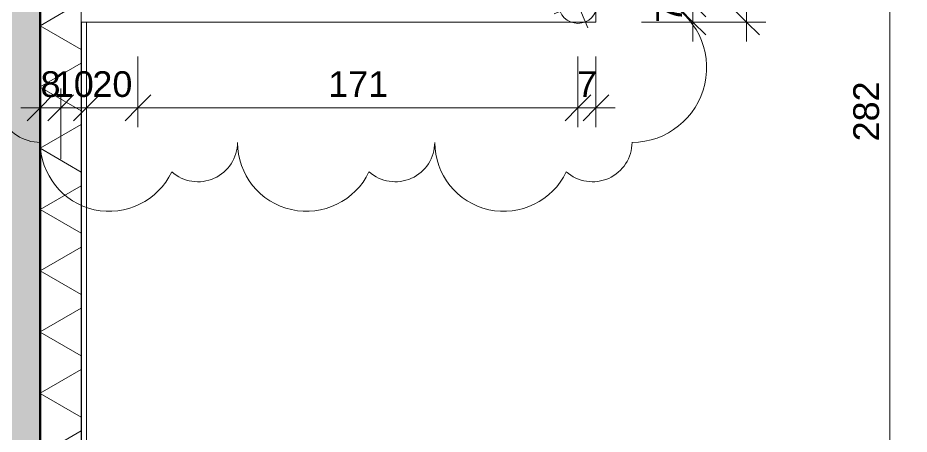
# Model space of a CAD drawing. Header units: metres. Extents: x -67.4 to -27.2, y 43.9 to 89.6.
# Drawn here: x -37.595 to -34.131, y 64.665 to 66.285 of the extents above; entities that cross this region are included whole.
import ezdxf

# ---------------------------------------------------------------- set-up
doc = ezdxf.new("R2010")
doc.units = ezdxf.units.M
for name, color, linetype, lineweight in [('A_Bemassung-50_', 4, 'Continuous', 9), ('A_Bemassung_', 4, 'Continuous', 9), ('A_Gelaender', 7, 'Continuous', 13), ('A_Waende', 7, 'Continuous', 13), ('G-ANNO-DIMS_', 111, 'Continuous', 9), ('G-ANNO-REVC_', 71, 'Continuous', 9)]:
    doc.layers.add(name, color=color, linetype=linetype, lineweight=lineweight)
doc.styles.add('Arial_5', font='arial.ttf', dxfattribs={"height": 0.1})
doc.dimstyles.new('WGA-Bemaßung', dxfattribs={"dimscale": 0.3048, "dimtxt": 0.102026, "dimasz": 0.328084, "dimexe": 0.246063, "dimexo": 0.0625, "dimgap": 0.04101, "dimtad": 1, "dimdec": 1, "dimlfac": 100, "dimrnd": 0.5, "dimdsep": 46, "dimtxsty": 'Arial_5', "dimblk1": 'OBLIQUE', "dimblk2": 'OBLIQUE', "dimsah": 1, "dimcen": 0.09, "dimdle": 0.246063, "dimazin": 2, "dimtfac": 1, "dimtdec": 4, "dimtix": 1, "dimtmove": 0, "dimatfit": 3, "dimfxl": 0.656168, "dimfxlon": 1, "dimtvp": 1, "dimtolj": 1, "dimtzin": 0, "dimarcsym": 2})
doc.dimstyles.new('WGA-Bemaßung_4', dxfattribs={"dimscale": 0.3048, "dimtxt": 0.102026, "dimasz": 0.328084, "dimexe": 0.246063, "dimexo": 0.0625, "dimgap": 0.04101, "dimtad": 1, "dimdec": 1, "dimlfac": 100, "dimrnd": 0.5, "dimdsep": 46, "dimtxsty": 'Arial_5', "dimblk1": 'OBLIQUE', "dimblk2": 'OBLIQUE', "dimsah": 1, "dimcen": 0.09, "dimdle": 0.246063, "dimazin": 2, "dimtfac": 1, "dimtdec": 4, "dimtix": 1, "dimtmove": 0, "dimatfit": 3, "dimfxl": 0.656168, "dimfxlon": 1, "dimtvp": 1, "dimtolj": 1, "dimtzin": 0, "dimarcsym": 2})
doc.dimstyles.new('WGA-Bemaßung_5', dxfattribs={"dimscale": 0.3048, "dimtxt": 0.102026, "dimasz": 0.328084, "dimexe": 0.246063, "dimexo": 0.0625, "dimgap": 0.04101, "dimtad": 1, "dimdec": 1, "dimlfac": 100, "dimrnd": 0.5, "dimdsep": 46, "dimtxsty": 'Arial_5', "dimblk1": 'OBLIQUE', "dimblk2": 'OBLIQUE', "dimsah": 1, "dimcen": 0.09, "dimdle": 0.246063, "dimazin": 2, "dimtfac": 1, "dimtdec": 4, "dimtix": 1, "dimtmove": 0, "dimatfit": 3, "dimfxl": 0.656168, "dimfxlon": 1, "dimtvp": 1, "dimtolj": 1, "dimtzin": 0, "dimarcsym": 2})

# ---------------------------------------------------------------- blocks, each defined once
blk = doc.blocks.new('Typ des oberen Holms - Oberer Geländerholm_Innen_-3408892-263_PP_01OG_BT2')
at = {"layer": 'A_Gelaender', "lineweight": 5}
for p, q in [((-5.9064, 77.6669), (-7.1152, 74.7689)), ((-7.1152, 74.7689), (-8.9611, 75.5388))]:
    blk.add_line(p, q, dxfattribs=at)
blk = doc.blocks.new('Typ des oberen Holms - Oberer Geländerholm_Innen_-V1-263_PP_01OG_BT2')
at = {"layer": 'A_Gelaender', "lineweight": 5}
for p, q in [((-7.1152, 74.7689), (-5.9064, 77.6669)), ((-8.9611, 75.5388), (-7.1152, 74.7689))]:
    blk.add_line(p, q, dxfattribs=at)
blk = doc.blocks.new('DIMBLOCK97-263_PP_01OG_BT2')
at = {"layer": 'A_Bemassung-50_', "transparency": 16777216}
for p, q in [((-34.763, 69.4834), (-34.7631, 66.1934)), ((-34.763, 69.4084), (-34.963, 69.4084)), ((-34.763, 69.4084), (-34.688, 69.4084)), ((-34.7631, 66.2684), (-34.9631, 66.2684)), ((-34.7631, 66.2684), (-34.6881, 66.2684))]:
    blk.add_line(p, q, dxfattribs=at)
at = {"layer": 'A_Bemassung-50_', "lineweight": 35, "transparency": 16777216}
for p, q in [((-34.763, 69.4084), (-34.813, 69.4584)), ((-34.763, 69.4084), (-34.713, 69.3584)), ((-34.7631, 66.2684), (-34.8131, 66.3184)), ((-34.7631, 66.2684), (-34.7131, 66.2184))]:
    blk.add_line(p, q, dxfattribs=at)
at = {"layer": 'A_Bemassung-50_', "color": 0, "transparency": 16777216, "insert": (-34.9054, 67.723), "char_height": 0.1, "width": 0.276883, "attachment_point": 1, "rotation": 90, "line_spacing_factor": 0.941778, "style": 'Arial_5'}
blk.add_mtext('314', dxfattribs=at)
blk = doc.blocks.new('_Oblique')
at = {"color": 0, "linetype": 'ByBlock', "lineweight": -2}
blk.add_line((-0.5, -0.5), (0.5, 0.5), dxfattribs=at)
blk = doc.blocks.new('DIMBLOCK639-263_PP_01OG_BT2')
at = {"layer": 'A_Bemassung-50_', "lineweight": 35, "transparency": 16777216}
for p, q in [((-34.2059, 67.3286), (-34.2559, 67.3786)), ((-34.2059, 67.3286), (-34.1559, 67.2786)), ((-34.2059, 64.511), (-34.2559, 64.561)), ((-34.2059, 64.511), (-34.1559, 64.461))]:
    blk.add_line(p, q, dxfattribs=at)
at = {"layer": 'A_Bemassung-50_', "transparency": 16777216}
for p, q in [((-34.2059, 67.3286), (-34.4059, 67.3286)), ((-34.2059, 67.3286), (-34.2059, 64.511)), ((-34.2059, 67.3286), (-34.1309, 67.3286)), ((-34.2059, 64.511), (-34.4059, 64.511)), ((-34.2059, 64.511), (-34.1309, 64.511))]:
    blk.add_line(p, q, dxfattribs=at)
at = {"layer": 'A_Bemassung-50_', "color": 0, "transparency": 16777216, "insert": (-34.3482, 65.8044), "char_height": 0.1, "width": 0.276883, "attachment_point": 1, "rotation": 90, "line_spacing_factor": 0.941778, "style": 'Arial_5'}
blk.add_mtext('282', dxfattribs=at)
blk = doc.blocks.new('DIMBLOCK707-263_PP_01OG_BT2')
at = {"layer": 'A_Bemassung-50_', "transparency": 16777216}
for p, q in [((-35.4185, 65.9347), (-35.4184, 66.1347)), ((-35.3485, 65.9347), (-35.3484, 66.1347)), ((-35.2735, 65.9347), (-35.4185, 65.9347)), ((-35.4185, 65.9347), (-35.4185, 65.8597)), ((-35.3485, 65.9347), (-35.3485, 65.8597))]:
    blk.add_line(p, q, dxfattribs=at)
at = {"layer": 'A_Bemassung-50_', "lineweight": 35, "transparency": 16777216}
for p, q in [((-35.4185, 65.9347), (-35.3685, 65.9847)), ((-35.3485, 65.9347), (-35.2985, 65.9847)), ((-35.4185, 65.9347), (-35.4685, 65.8847)), ((-35.3485, 65.9347), (-35.3985, 65.8847))]:
    blk.add_line(p, q, dxfattribs=at)
at = {"layer": 'A_Bemassung-50_', "color": 0, "transparency": 16777216, "insert": (-35.4219, 66.0771), "char_height": 0.1, "width": 0.092294, "attachment_point": 1, "rotation": 359.9983, "line_spacing_factor": 0.941778, "style": 'Arial_5'}
blk.add_mtext('7', dxfattribs=at)
blk = doc.blocks.new('DIMBLOCK708-263_PP_01OG_BT2')
at = {"layer": 'A_Bemassung-50_', "transparency": 16777216}
for p, q in [((-37.1284, 65.9348), (-37.1284, 66.1348)), ((-35.4185, 65.9347), (-35.4184, 66.1347)), ((-35.4185, 65.9347), (-37.1284, 65.9348)), ((-37.1284, 65.9348), (-37.1284, 65.8598)), ((-35.4185, 65.9347), (-35.4185, 65.8597))]:
    blk.add_line(p, q, dxfattribs=at)
at = {"layer": 'A_Bemassung-50_', "lineweight": 35, "transparency": 16777216}
for p, q in [((-37.1284, 65.9348), (-37.0784, 65.9848)), ((-35.4185, 65.9347), (-35.3685, 65.9847)), ((-37.1284, 65.9348), (-37.1784, 65.8848)), ((-35.4185, 65.9347), (-35.4685, 65.8847))]:
    blk.add_line(p, q, dxfattribs=at)
at = {"layer": 'A_Bemassung-50_', "color": 0, "transparency": 16777216, "insert": (-36.3888, 66.0771), "char_height": 0.1, "width": 0.276883, "attachment_point": 1, "rotation": 359.9983, "line_spacing_factor": 0.941778, "style": 'Arial_5'}
blk.add_mtext('171', dxfattribs=at)
blk = doc.blocks.new('DIMBLOCK709-263_PP_01OG_BT2')
at = {"layer": 'A_Bemassung-50_', "transparency": 16777216}
for p, q in [((-37.3284, 65.9348), (-37.3284, 66.1348)), ((-37.1284, 65.9348), (-37.1284, 66.1348)), ((-37.1284, 65.9348), (-37.3284, 65.9348)), ((-37.3284, 65.9348), (-37.3284, 65.8598)), ((-37.1284, 65.9348), (-37.1284, 65.8598))]:
    blk.add_line(p, q, dxfattribs=at)
at = {"layer": 'A_Bemassung-50_', "lineweight": 35, "transparency": 16777216}
for p, q in [((-37.3284, 65.9348), (-37.2784, 65.9848)), ((-37.1284, 65.9348), (-37.0784, 65.9848)), ((-37.3284, 65.9348), (-37.3784, 65.8848)), ((-37.1284, 65.9348), (-37.1784, 65.8848))]:
    blk.add_line(p, q, dxfattribs=at)
at = {"layer": 'A_Bemassung-50_', "color": 0, "transparency": 16777216, "insert": (-37.3054, 66.0771), "char_height": 0.1, "width": 0.184588, "attachment_point": 1, "rotation": 359.9983, "line_spacing_factor": 0.941778, "style": 'Arial_5'}
blk.add_mtext('20', dxfattribs=at)
blk = doc.blocks.new('DIMBLOCK710-263_PP_01OG_BT2')
at = {"layer": 'A_Bemassung-50_', "transparency": 16777216}
for p, q in [((-37.3284, 65.9348), (-37.3284, 66.1348)), ((-37.4285, 65.9348), (-37.4284, 66.0098)), ((-37.3284, 65.9348), (-37.4285, 65.9348)), ((-37.4285, 65.9348), (-37.4285, 65.7348)), ((-37.3284, 65.9348), (-37.3284, 65.8598))]:
    blk.add_line(p, q, dxfattribs=at)
at = {"layer": 'A_Bemassung-50_', "lineweight": 35, "transparency": 16777216}
for p, q in [((-37.4285, 65.9348), (-37.3785, 65.9848)), ((-37.3284, 65.9348), (-37.2784, 65.9848)), ((-37.4285, 65.9348), (-37.4785, 65.8848)), ((-37.3284, 65.9348), (-37.3784, 65.8848))]:
    blk.add_line(p, q, dxfattribs=at)
at = {"layer": 'A_Bemassung-50_', "color": 0, "transparency": 16777216, "insert": (-37.4554, 66.0771), "char_height": 0.1, "width": 0.184588, "attachment_point": 1, "rotation": 359.9983, "line_spacing_factor": 0.941778, "style": 'Arial_5'}
blk.add_mtext('10', dxfattribs=at)
blk = doc.blocks.new('DIMBLOCK711-263_PP_01OG_BT2')
at = {"layer": 'A_Bemassung-50_', "transparency": 16777216}
for p, q in [((-37.5085, 65.9348), (-37.5084, 66.0098)), ((-37.4285, 65.9348), (-37.4284, 66.0098)), ((-37.4285, 65.9348), (-37.5835, 65.9348)), ((-37.5085, 65.9348), (-37.5085, 65.7348)), ((-37.4285, 65.9348), (-37.4285, 65.7348))]:
    blk.add_line(p, q, dxfattribs=at)
at = {"layer": 'A_Bemassung-50_', "lineweight": 35, "transparency": 16777216}
for p, q in [((-37.5085, 65.9348), (-37.4585, 65.9848)), ((-37.4285, 65.9348), (-37.3785, 65.9848)), ((-37.5085, 65.9348), (-37.5585, 65.8848)), ((-37.4285, 65.9348), (-37.4785, 65.8848))]:
    blk.add_line(p, q, dxfattribs=at)
at = {"layer": 'A_Bemassung-50_', "color": 0, "transparency": 16777216, "insert": (-37.5069, 66.0771), "char_height": 0.1, "width": 0.092294, "attachment_point": 1, "rotation": 359.9983, "line_spacing_factor": 0.941778, "style": 'Arial_5'}
blk.add_mtext('8', dxfattribs=at)
blk = doc.blocks.new('DIMBLOCK712-263_PP_01OG_BT2')
at = {"layer": 'A_Bemassung-50_', "lineweight": 35, "transparency": 16777216}
for p, q in [((-34.9713, 66.3384), (-35.0213, 66.3884)), ((-34.9713, 66.2684), (-35.0213, 66.3184)), ((-34.9713, 66.3384), (-34.9213, 66.2884)), ((-34.9713, 66.2684), (-34.9213, 66.2184))]:
    blk.add_line(p, q, dxfattribs=at)
at = {"layer": 'A_Bemassung-50_', "transparency": 16777216}
for p, q in [((-34.9713, 66.3384), (-35.1713, 66.3384)), ((-34.9713, 66.1934), (-34.9713, 66.3384)), ((-34.9713, 66.3384), (-34.8963, 66.3384)), ((-34.9713, 66.2684), (-35.1713, 66.2684)), ((-34.9713, 66.2684), (-34.8963, 66.2684))]:
    blk.add_line(p, q, dxfattribs=at)
at = {"layer": 'A_Bemassung-50_', "color": 0, "transparency": 16777216, "insert": (-35.1136, 66.2649), "char_height": 0.1, "width": 0.092294, "attachment_point": 1, "rotation": 90, "line_spacing_factor": 0.941778, "style": 'Arial_5'}
blk.add_mtext('7', dxfattribs=at)
blk = doc.blocks.new('Family - ___-11910983-263_PP_01OG_BT2')
at = {"layer": 'G-ANNO-REVC_'}
for centre, radius, start, end in [((-9.0813, 75.6655), 0.29, 67.36, 222.1512), ((-9.2248, 75.3213), 0.1657, 115.5497, 247.36), ((-9.0409, 75.0651), 0.2683, 157.36, 312.1512), ((-8.7225, 74.9323), 0.1533, 205.5497, 337.36), ((-8.3333, 74.77), 0.2683, 157.36, 312.1512), ((-7.0542, 74.5507), 0.29, 247.36, 42.1512), ((-8.0149, 74.6372), 0.1533, 205.5497, 337.36), ((-7.6257, 74.4748), 0.2683, 157.36, 312.1512), ((-7.3073, 74.342), 0.1533, 205.5497, 337.36)]:
    blk.add_arc(centre, radius, start, end, dxfattribs=at)
blk = doc.blocks.new('Höhenkoten - 018-55644-263_PP_01OG_BT2')
at = {"layer": 'G-ANNO-DIMS_'}
for p, q in [((0, 0), (0, 0.002)), ((-0.002, 0), (0.010242, 0)), ((0, 0), (0, -0.002))]:
    blk.add_line(p, q, dxfattribs=at)
blk.add_circle((0, 0), 0.0015, dxfattribs=at)

msp = doc.modelspace()

# ---------------------------------------------------------------- hatches: boundary and pattern name
at = {"layer": 'A_Waende', "lineweight": 5}
h = msp.add_hatch(dxfattribs=at)
h.set_pattern_fill('FP_4', color=250, style=0, pattern_type=2)
h.set_pattern_definition([(45, (0, 0), (-0.08980256, 0.08980256), []), (45, (0.0898, 0), (-0.08980256, 0.08980256), [0.0635, -0.03175])])
h.paths.add_polyline_path([(-37.5088, 55.6285), (-37.5088, 55.6285), (-37.5088, 56.4285), (-37.7087, 56.4285), (-37.7087, 55.6285), (-37.5089, 55.6285)])
h.paths.add_polyline_path([(-37.5087, 57.6285), (-37.5086, 60.0586), (-37.7086, 60.0586), (-37.7086, 57.6285)])
h.paths.add_polyline_path([(-37.5086, 60.1936), (-37.5087, 60.4461), (-37.7086, 60.4461), (-37.7086, 60.1936), (-37.5555, 60.1936)])
h.paths.add_polyline_path([(-37.6086, 60.1261), (-37.7086, 60.1936), (-37.7086, 60.0586)])
h.paths.add_polyline_path([(-37.5086, 60.0586), (-37.5086, 60.1936), (-37.6086, 60.1261), (-37.5725, 60.1017)])
h.paths.add_polyline_path([(-37.5086, 62.2161), (-37.5086, 63.3111), (-37.7085, 63.3111), (-37.7085, 62.2161), (-37.5086, 62.2161)])
h.paths.add_polyline_path([(-37.5086, 62.2161), (-37.5086, 62.2161), (-37.526, 62.2635)])
h.paths.add_polyline_path([(-37.5085, 64.5111), (-37.5084, 66.9436), (-37.7084, 66.9436), (-37.7084, 64.5111)])
h.paths.add_polyline_path([(-37.5084, 67.0786), (-37.6084, 67.0111), (-37.7084, 67.0786), (-37.5548, 67.0786)])
h.paths.add_polyline_path([(-37.5084, 66.9436), (-37.5085, 67.3287), (-37.7084, 67.3287), (-37.7084, 66.9436), (-37.6084, 67.0111), (-37.5719, 66.9864)])
h.paths.add_polyline_path([(-37.5084, 69.0987), (-37.5084, 69.0987), (-37.5084, 70.1937), (-37.7083, 70.1937), (-37.7083, 69.0987), (-37.6084, 69.0987)])
h.paths.add_polyline_path([(-37.5084, 69.0987), (-37.5084, 69.0987), (-37.6084, 69.3712)])
h.paths.add_polyline_path([(-37.5083, 71.3937), (-37.5083, 73.5874), (-37.7082, 73.5874), (-37.7083, 71.3937)])
h.paths.add_polyline_path([(-37.5082, 74.7874), (-37.5082, 75.4124), (-37.7082, 75.4124), (-37.7082, 74.7874), (-37.6082, 74.7874)])
h.paths.add_polyline_path([(-37.5081, 76.6124), (-37.5081, 76.8649), (-37.7081, 76.8649), (-37.7081, 76.6124), (-37.6709, 76.6124)])
h.paths.add_polyline_path([(-37.5081, 76.9999), (-37.5081, 78.4963), (-37.7081, 78.4963), (-37.7081, 76.9999), (-37.5541, 76.9999)])
h.paths.add_polyline_path([(-37.6081, 76.9324), (-37.7081, 76.9999), (-37.7081, 76.865), (-37.6465, 76.9065)])
h.paths.add_polyline_path([(-37.5081, 76.8649), (-37.5081, 76.9999), (-37.6081, 76.9324), (-37.5407, 76.8869)])
h = msp.add_hatch(dxfattribs=at)
h.set_pattern_fill('FP_141', color=250, angle=-157.36, style=0, pattern_type=2)
h.set_pattern_definition([(269.998, (-37.5086, 66.7306), (0.20637, -7e-06), []), (329.998, (-37.5086, 66.7306), (0.103191, 0.178718), []), (29.998, (-37.5086, 66.7306), (-0.103179, 0.178725), [])])
h.paths.add_polyline_path([(-37.3485, 64.4364), (-37.3484, 67.4037), (-37.5084, 67.4037), (-37.5081, 64.4364)])
h.paths.add_polyline_path([(-37.3484, 69.0237), (-37.3484, 69.024), (-37.3484, 69.0237)])

# ---------------------------------------------------------------- linework, layer by layer
at = {"layer": 'A_Waende', "color": 250, "lineweight": 5}
msp.add_line((-37.3485, 64.4361), (-37.3484, 67.4037), dxfattribs=at)
at = {"layer": 'A_Waende', "color": 10, "lineweight": 50}
msp.add_line((-37.5085, 64.5111), (-37.5084, 67.3287), dxfattribs=at)
at = {"layer": 'A_Waende'}
for p, q in [((-37.3479, 62.6084), (-37.3479, 66.2684)), ((-37.3279, 66.2684), (-37.3279, 62.6084))]:
    msp.add_line(p, q, dxfattribs=at)

# ---------------------------------------------------------------- block references
at = {"layer": 'A_Gelaender', "lineweight": 5, "rotation": 22.64000000000043}
for name in ['Typ des oberen Holms - Oberer Geländerholm_Innen_-3408892-263_PP_01OG_BT2', 'Typ des oberen Holms - Oberer Geländerholm_Innen_-V1-263_PP_01OG_BT2']:
    msp.add_blockref(name, (0, 0), dxfattribs=at)
at = {"layer": 'G-ANNO-DIMS_', "xscale": 49.99999999999998, "yscale": 49.99999999999998, "zscale": 49.99999999999998, "rotation": 22.64000000000044}
msp.add_blockref('Höhenkoten - 018-55644-263_PP_01OG_BT2', (-35.4184, 66.3384), dxfattribs=at)
at = {"layer": 'G-ANNO-REVC_', "rotation": 22.64000000000043}
msp.add_blockref('Family - ___-11910983-263_PP_01OG_BT2', (0, 0), dxfattribs=at)

# ---------------------------------------------------------------- dimensions: what is measured, and where the dimension line sits
at = {"layer": 'A_Bemassung_'}
for base, p1, p2, angle, dimstyle, override, picture, middle in [((-34.7631, 66.2684), (-34.963, 69.4084), (-34.9631, 66.2684), 89.9983, 'WGA-Bemaßung', {"dimpost": '<>', "dimfxl": 3.14}, 'DIMBLOCK97-263_PP_01OG_BT2', (-34.8266, 67.8384)), ((-34.2059, 64.511), (-34.4059, 67.3286), (-34.4059, 64.511), 89.9983, 'WGA-Bemaßung_4', {"dimpost": '<>', "dimfxl": 2.817612}, 'DIMBLOCK639-263_PP_01OG_BT2', (-34.2695, 65.9198)), ((-34.9713, 66.3384), (-35.1713, 66.2684), (-35.1713, 66.3384), 89.9983, 'WGA-Bemaßung_5', {"dimpost": '<>', "dimfxl": 0.07}, 'DIMBLOCK712-263_PP_01OG_BT2', (-35.0338, 66.3034)), ((-37.4285, 65.9348), (-37.3284, 66.1348), (-37.4285, 65.7348), 359.9983, 'WGA-Bemaßung_5', {"dimpost": '<>', "dimfxl": 0.412312}, 'DIMBLOCK710-263_PP_01OG_BT2', (-37.3784, 65.9984)), ((-37.3284, 65.9348), (-37.1284, 66.1348), (-37.3284, 66.1348), 359.9983, 'WGA-Bemaßung_5', {"dimpost": '<>', "dimfxl": 0.2}, 'DIMBLOCK709-263_PP_01OG_BT2', (-37.2284, 65.9983)), ((-37.1284, 65.9348), (-35.4184, 66.1347), (-37.1284, 66.1348), 359.9983, 'WGA-Bemaßung_5', {"dimpost": '<>', "dimfxl": 1.709992}, 'DIMBLOCK708-263_PP_01OG_BT2', (-36.2734, 65.9975)), ((-35.4185, 65.9347), (-35.3484, 66.1347), (-35.4184, 66.1347), 359.9983, 'WGA-Bemaßung_5', {"dimpost": '<>', "dimfxl": 0.07}, 'DIMBLOCK707-263_PP_01OG_BT2', (-35.3834, 65.9972)), ((-37.5085, 65.9348), (-37.4285, 65.7348), (-37.5085, 65.7348), 359.9983, 'WGA-Bemaßung_5', {"dimpost": '<>', "dimfxl": 0.08}, 'DIMBLOCK711-263_PP_01OG_BT2', (-37.4684, 65.9984))]:
    dim = msp.add_linear_dim(base=base, p1=p1, p2=p2, angle=angle, dimstyle=dimstyle, override=override, dxfattribs=at)
    dim.commit()
    dim.dimension.update_dxf_attribs({"geometry": picture, "text_midpoint": middle})

doc.saveas('drawing.dxf')
